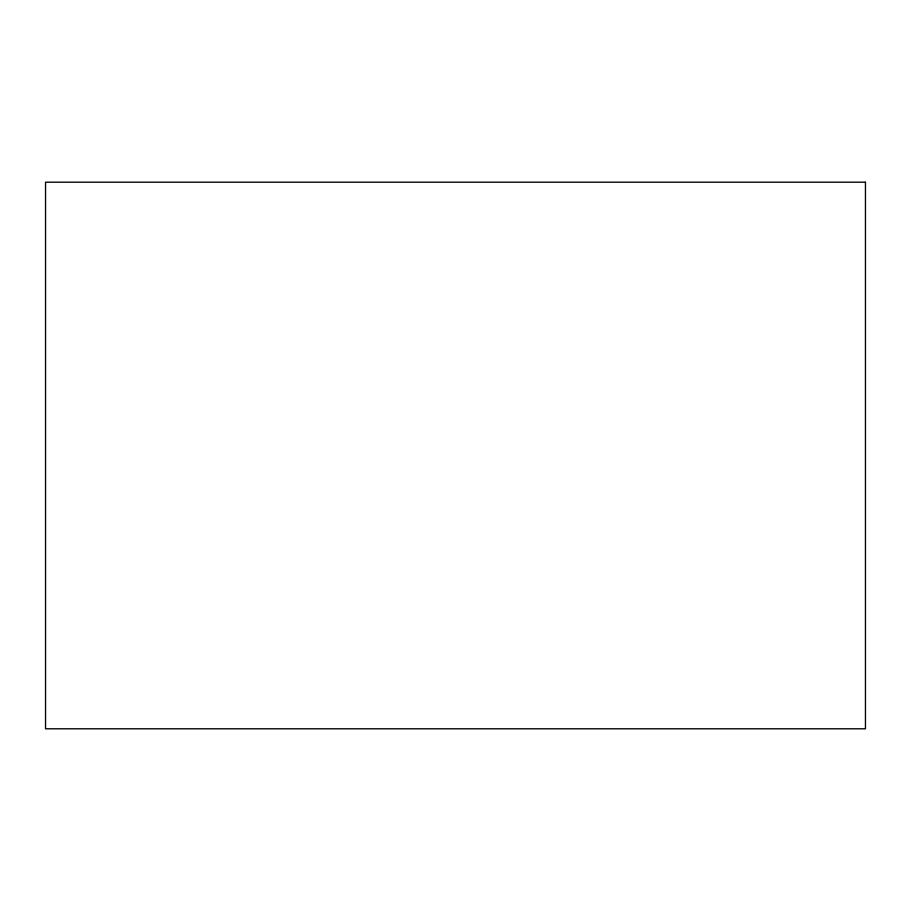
<?xml version="1.0" encoding="UTF-8"?>
<svg xmlns="http://www.w3.org/2000/svg" width="911" height="911" viewBox="0 0 911 911"><rect width="100%" height="100%" fill="white"/><g stroke="black" fill="none" stroke-linecap="round" stroke-linejoin="round"><path stroke-width="1.37" d="M865.45 182.2L45.55 182.2L45.55 728.8L865.45 728.8L865.45 182.2"/></g></svg>
